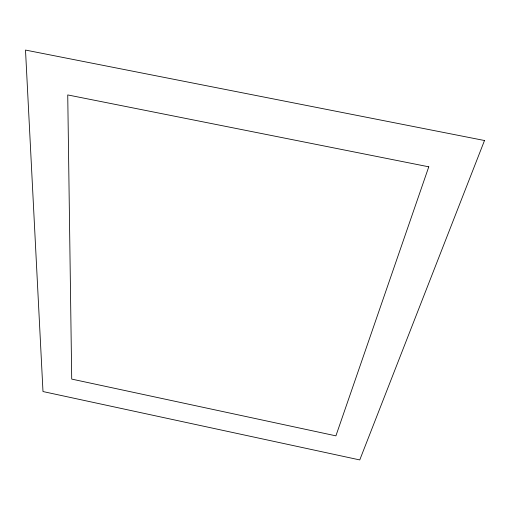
<?xml version="1.0" encoding="UTF-8"?>
<svg xmlns="http://www.w3.org/2000/svg" width="510" height="510" viewBox="0 0 510 510"><rect width="100%" height="100%" fill="white"/><g stroke="black" fill="none" stroke-linecap="round" stroke-linejoin="round"><path stroke-width="0.76" d="M428.776 166.815L335.911 435.852L71.719 379.096L67.734 94.93L428.776 166.815M484.5 140.518L359.76 459.931L42.987 391.546L25.5 50.069L484.5 140.518"/></g></svg>
